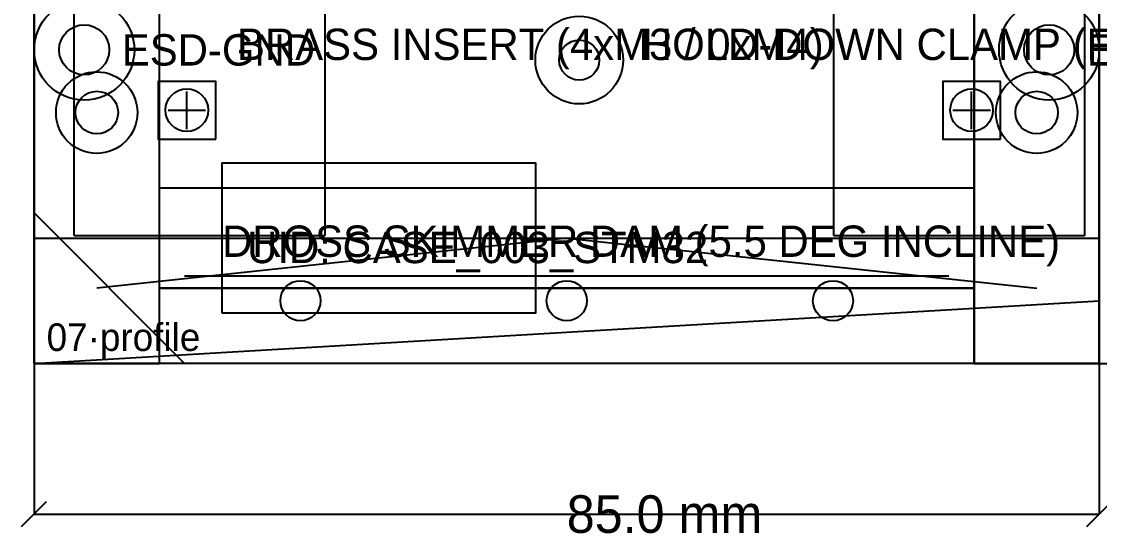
# Model space of a CAD drawing. Header units: metres. Extents: x -26 to 122, y -84 to 38.
# Drawn here: x -26 to 60, y -83.5 to -42.7 of the extents above; entities that cross this region are included whole.
import ezdxf

# ---------------------------------------------------------------- set-up
doc = ezdxf.new("R2010")
doc.units = ezdxf.units.M
for name, color, linetype in [('刀路序号', 32, 'Continuous'), ('压扣压舌', 31, 'Continuous'), ('取手位', 3, 'Continuous'), ('嵌件螺母', 34, 'Continuous'), ('工程尺寸', 7, 'Continuous'), ('工程注记', 7, 'Continuous'), ('治具外形', 8, 'Continuous'), ('耐磨导轨', 4, 'Continuous'), ('追溯标识', 20, 'Continuous'), ('配件层', 4, 'Continuous'), ('防渣导流', 150, 'Continuous'), ('防静电接地', 6, 'Continuous')]:
    doc.layers.add(name, color=color, linetype=linetype)

msp = doc.modelspace()

# ---------------------------------------------------------------- linework, layer by layer
at = {"layer": '压扣压舌'}
for radius in [3.5, 1.6]:
    msp.add_circle((18.5, -45.81), radius, dxfattribs=at)
at = {"layer": '取手位'}
for points in [[(-21.808, -59.808), (-21.81, -59.761), (-21.81, -19.859), (-21.808, -19.813), (-21.761, -19.81), (-1.859, -19.81), (-1.813, -19.813), (-1.81, -19.859), (-1.81, -59.761), (-1.813, -59.808), (-1.859, -59.81), (-21.761, -59.81), (-21.808, -59.808)], [(38.813, -59.808), (38.81, -59.761), (38.81, -19.859), (38.813, -19.813), (38.859, -19.81), (58.761, -19.81), (58.808, -19.813), (58.81, -19.859), (58.81, -59.761), (58.808, -59.808), (58.761, -59.81), (38.859, -59.81), (38.813, -59.808)]]:
    msp.add_lwpolyline(points, dxfattribs=at)
at = {"layer": '嵌件螺母'}
for p, q in [((-12.81, -51.31), (-12.81, -48.31)), ((49.81, -51.31), (49.81, -48.31)), ((-14.31, -49.81), (-11.31, -49.81)), ((48.31, -49.81), (51.31, -49.81))]:
    msp.add_line(p, q, dxfattribs=at)
for points in [[(-10.51, -52.11), (-10.51, -47.51), (-15.11, -47.51), (-15.11, -52.11), (-10.51, -52.11)], [(52.11, -52.11), (52.11, -47.51), (47.51, -47.51), (47.51, -52.11), (52.11, -52.11)]]:
    msp.add_lwpolyline(points, close=True, dxfattribs=at)
at = {"layer": '工程尺寸'}
for p, q in [((-25, -70), (-25, -82)), ((60, -70), (60, -82)), ((60, -70), (72, -70)), ((-26, -83), (-24, -81)), ((59, -83), (61, -81)), ((-25, -82), (60, -82))]:
    msp.add_line(p, q, dxfattribs=at)
at = {"layer": '工程注记'}
msp.add_line((-25, -58), (-13, -70), dxfattribs=at)
at = {"layer": '治具外形'}
for p, q in [((-15, -70), (-15, 35)), ((50, -70), (50, 35)), ((-25, -60), (60, -60)), ((-25, -70), (60, -65))]:
    msp.add_line(p, q, dxfattribs=at)
msp.add_lwpolyline([(-24.99, -69.99), (-25, -69.836), (-25, 34.836), (-24.99, 34.99), (-24.836, 35), (59.836, 35), (59.99, 34.99), (60, 34.836), (60, -69.836), (59.99, -69.99), (59.836, -70), (-24.836, -70), (-24.99, -69.99)], dxfattribs=at)
for centre in [(-3.75, -65), (17.5, -65), (38.75, -65)]:
    msp.add_circle(centre, 1.6, dxfattribs=at)
at = {"layer": '耐磨导轨'}
for points in [[(-15, -70), (-15, 35), (-25, 35), (-25, -70), (-15, -70)], [(60, -70), (60, 35), (50, 35), (50, -70), (60, -70)]]:
    msp.add_lwpolyline(points, close=True, dxfattribs=at)
for centre, radius in [((-20, -50), 3.25), ((55, -50), 3.25), ((-20, -50), 1.7), ((55, -50), 1.7)]:
    msp.add_circle(centre, radius, dxfattribs=at)
at = {"layer": '追溯标识'}
msp.add_lwpolyline([(-9.998, -65.998), (-10, -65.963), (-10, -54.037), (-9.998, -54.002), (-9.963, -54), (14.963, -54), (14.998, -54.002), (15, -54.037), (15, -65.963), (14.998, -65.998), (14.963, -66), (-9.963, -66), (-9.998, -65.998)], dxfattribs=at)
at = {"layer": '配件层'}
for centre in [(-12.81, -49.81), (49.81, -49.81)]:
    msp.add_circle(centre, 1.7, dxfattribs=at)
at = {"layer": '防渣导流'}
for p, q in [((17.5, -60), (-20, -64)), ((17.5, -60), (55, -64)), ((-13, -63), (48, -63)), ((-15, -64), (50, -64))]:
    msp.add_line(p, q, dxfattribs=at)
msp.add_lwpolyline([(-14.998, -63.998), (-15, -63.963), (-15, -56.037), (-14.998, -56.002), (-14.963, -56), (49.963, -56), (49.998, -56.002), (50, -56.037), (50, -63.963), (49.998, -63.998), (49.963, -64), (-14.963, -64), (-14.998, -63.998)], close=True, dxfattribs=at)
at = {"layer": '防静电接地'}
for centre, radius in [((-21, -45), 4), ((56, -45), 4), ((-21, -45), 2), ((56, -45), 2)]:
    msp.add_circle(centre, radius, dxfattribs=at)

# ---------------------------------------------------------------- texts
at = {"layer": '刀路序号'}
msp.add_text('07·profile', height=2.2, dxfattribs=at).set_placement((-24, -69))
at = {"layer": '压扣压舌'}
msp.add_text('HOLD-DOWN CLAMP (F=0.2N, N=4)', height=2.5, dxfattribs=at).set_placement((23.5, -45.81))
at = {"layer": '嵌件螺母'}
msp.add_text('BRASS INSERT (4xM3 / 0xM4)', height=2.5, dxfattribs=at).set_placement((-8.81, -45.81))
at = {"layer": '工程尺寸'}
msp.add_text('85.0 mm', height=3, dxfattribs=at).set_placement((17.5, -83.5))
at = {"layer": '追溯标识'}
msp.add_text('UID: CASE_003_STM32', height=2.5, dxfattribs=at).set_placement((-8, -62))
at = {"layer": '防渣导流'}
msp.add_text('DROSS SKIMMER DAM (5.5 DEG INCLINE)', height=2.5, dxfattribs=at).set_placement((-10, -61.5))
at = {"layer": '防静电接地'}
for p in [(-18, -46.25), (59, -46.25)]:
    msp.add_text('ESD-GND', height=2.5, dxfattribs=at).set_placement(p)

doc.saveas('drawing.dxf')
